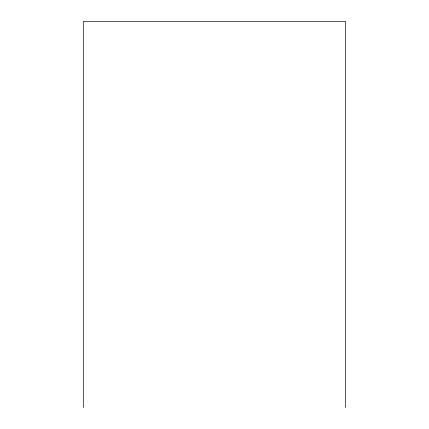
<?xml version="1.0" encoding="UTF-8"?>
<svg xmlns="http://www.w3.org/2000/svg" width="429" height="429" viewBox="0 0 429 429"><rect width="100%" height="100%" fill="white"/><g stroke="black" fill="none" stroke-linecap="round" stroke-linejoin="round"><path stroke-width="0.64" d="M345.635 407.55L345.635 21.45L83.365 21.45L83.365 407.55"/></g></svg>
